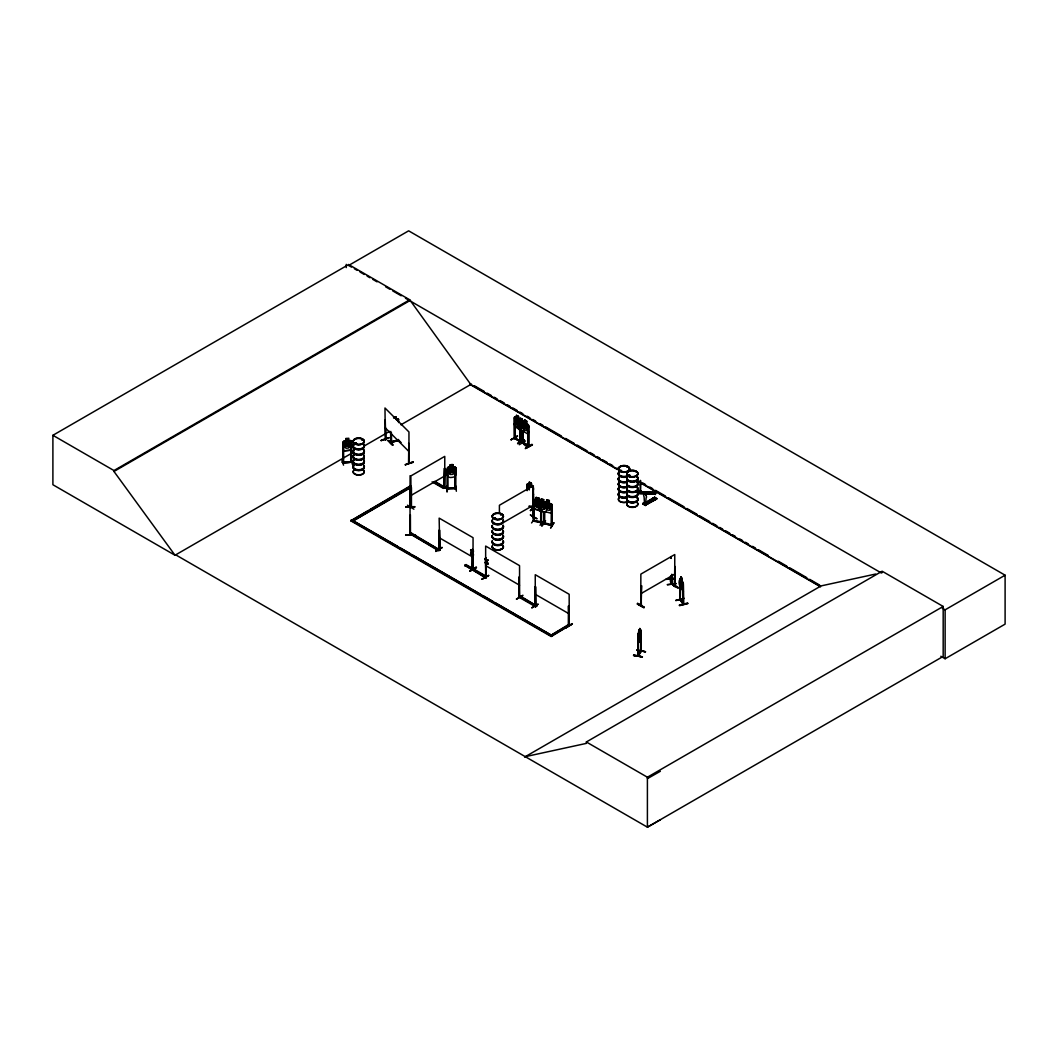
<?xml version="1.0" encoding="UTF-8"?>
<svg xmlns="http://www.w3.org/2000/svg" width="1058" height="1058" viewBox="0 0 1058 1058"><rect width="100%" height="100%" fill="white"/><g stroke="black" fill="none" stroke-linecap="round" stroke-linejoin="round"><path stroke-width="1.5" d="M640.46 480.967L640.407 492.578L640.593 483.4M639.521 491.348L639.521 490.991M640.712 483.876L640.46 480.398L640.315 481.205M639.878 491.057L639.191 493.425M670.574 579.215L671.605 583.447M670.746 579.625L670.653 575.896M640.315 485.238L640.368 484.22M645.697 504.071L646.081 497.895A1.997 1.151 60 0 0 645.79 495.157L645.764 493.173M639.164 493.636L655.405 494.046M655.55 493.187L639.389 492.261L639.468 491.6L655.55 493.213M655.312 494.602L655.391 493.941M655.537 493.213L655.629 492.38L653.989 492.287L653.685 494.007M640.5 639.495L640.817 636.612L640.593 639.521L638.172 643.264L640.593 639.521M680.545 599.383L680.188 599.436M682.992 603.959L683.296 603.126L682.992 604.025M639.389 492.248L639.177 493.319L655.378 494.231L655.629 492.38M644.983 503.158L644.097 503.383L644.348 502.484L644.573 504.64L644.084 496.744A1.997 1.151 60 0 1 644.375 494.351L645.076 492.168M644.243 503.502L644.97 503L644.018 502.775L644.018 504.203M633.676 655.444C660.126 659.822 615.756 652.469 642.285 656.846M670.613 579.215C667.757 586.555 688.665 591.977 671.737 583.791M671.129 579.599L670.957 575.883M639.204 492.34L640.844 492.433L640.817 493.412L641.122 490.846L639.376 490.595L639.429 492.565M640.288 492.565L640.487 491.428M641.095 491.653L641.122 490.846M649.797 492.036C648.607 496.44 651.305 490.555 648.157 491.944L647.853 493.663M652.892 492.393L651.252 492.129L650.948 493.848M652.892 492.221L652.588 493.941M681.537 583.09L682.278 581.9L682.066 588.261L680.426 584.082M682.952 591.726C685.624 592.216 675.639 585.391 680.281 578.448M410.438 507.099C409.988 509.057 410.081 504.957 410.385 507.073M410.041 533.655L411.298 532.967L439.943 550.12L438.7 550.834L410.438 534.052M410.464 534.819L410.385 514.77M354.972 443.606L355.462 442.852L355.356 443.58M356.572 443.487L355.567 442.773M362.127 440.009L362.061 439.334M361.77 439.771L362.074 439.811M493.993 518.446L494.668 517.891M494.02 518.235L495.448 517.957M495.21 518.539L495.237 517.825M500.672 514.677L501.545 514.611L500.619 514.77M621.668 470.493L620.305 471.101M620.596 470.453L620.914 470.307M620.358 471.008L621.324 470.876M627.804 467.305L627.09 467.041L627.751 467.213M630.198 475.769C629.96 473.931 627.103 476.629 630.052 475.796M635.422 471.683L635.62 471.59M651.635 500.646L650.657 500.222M638.371 655.272L637.881 655.973L640.95 650.419M638.529 654.928L638.159 655.563M640.579 651.622L640.923 631.6L641.267 651.305L638.265 656.066L638.225 635.951L638.225 655.524M637.921 656.013L637.868 634.932L640.593 629.827L640.989 651.675M684.09 598.484L675.85 600.23M653.487 497.882C659.081 500.712 651.04 497.802 654.651 497.379L643.013 504.111L655.074 497.617L643.7 504.521L643.185 503.158L645.142 504.97L646.306 503.608L646.464 504.56L644.467 502.96M407.449 505.208L413.89 509.202M637.379 603.986C657.587 615.161 624.326 595.654 644.084 607.094M637.657 603.774L644.058 607.424M643.753 607.689L637.352 604.039L637.709 603.444M639.019 630.251L639.905 628.505L638.358 634.126L638.371 655.986M391.394 432.656L391.619 442.614L390.971 442.125M644.825 503L644.732 502.775M388.908 437.946L381.131 440.564M523.353 431.862L524.054 423.517M524.199 429.945L524.12 423.478L518.526 419.444L517.865 419.92L518.513 429.138L523.406 431.968L524.12 429.892M532.769 496.215L533.417 494.179M532.716 496.268L533.444 494.39M527.863 433.939L528.63 432.061M528.696 432.021L527.916 434.044L523.049 431.201M388.035 440.644C396.843 451.303 391.526 439.996 388.035 440.657M343.004 448.552L343.903 450.867L350.727 450.205L351.706 447.653L351.706 441.186L350.687 440.432L343.916 441.093L343.004 442.099L343.043 463.126L342.885 443.328L343.731 443.434L342.885 443.328M451.462 470.003L449.121 468.046L450.959 470.704L449.042 473.68L451.581 471.207L454.12 473.429L452.176 470.665L454.067 467.901L451.528 469.845M648.554 492.367C647.271 494.02 650.934 492.539 648.713 492.473M547.436 506.16L545.862 502.986L547.965 505.737L549.406 503.899L550.292 504.084L548.56 506.438L550.398 509.639L548.018 506.822L546.536 508.792M545.571 512.257L546.55 510.035L546.55 503.568L545.584 502.484L539.21 501.003L538.443 501.717L539.183 510.71L545.611 512.204L539.223 510.657C538.244 507.933 536.882 502.643 539.21 501.003M551.046 513.104L552.078 510.974L551.112 513.196L544.738 511.622M435.764 551.363L442.072 547.66M517.468 436.28L510.882 439.837L517.177 436.174M519.253 444.744L525.509 440.948M488.571 575.605L481.959 579.202L488.624 575.301M531.883 607.927L538.152 604.25M341.946 460.402L343.546 465.163M519.253 420.343L518.618 419.748L517.507 421.309L515.788 418.108L517.097 421.613C514.347 423.068 516.714 425.726 517.547 422.393M446.899 491.692L446.635 486.111L446.939 491.666M447.309 491.626L446.608 486.111M438.964 549.049L439.731 549.168M438.858 549.697L439.811 549.922L439.149 530.005L438.964 549.763M514.77 437.946L514.968 438.7L515.127 425.488M514.241 438.316L520.655 441.94L520.589 428.847M523.075 421.494L522.401 422.089L523.075 421.494L528.696 425.554L528.696 446.595C524.358 447.494 521.422 439.771 523.009 443.355L523.168 431.77M472.172 568.239L473.138 568.45L472.199 568.411M473.019 569.098L473.058 537.689L439.149 518.116L439.784 549.882M485.873 577.271L486.072 578.025L486.217 558.28L485.424 558.082L486.006 577.985L486.217 558.28M486.31 577.152L485.582 576.782M518.671 596.183C520.457 597.029 518.01 595.085 519.399 597.267L518.975 577.205L518.737 597.043L535.546 606.75L536.79 606.036L519.981 595.72L518.737 596.434L535.903 606.036M534.978 606.26L535.917 606.512L535.255 586.608L535.044 606.379L535.917 606.512M568.715 625.423L568.582 605.85L569.006 625.913C567.63 625.728 569.733 624.445 568.305 625M534.951 518.46L531.552 522.956M541.696 525.747L545.531 520.681L542.053 525.773M539.725 501.756L538.906 501.347L537.464 503.185L535.189 500.527L536.935 503.608C533.126 505.724 536.565 507.853 537.517 504.269L539.011 506.954M410.676 507.232L411.218 506.24M443.91 487.368L444.611 486.958L443.395 487.764L433.502 482.051M444.849 487.13L443.395 488.373L432.087 481.853M533.087 516.899L533.523 517.362M674.343 585.788L675.044 586.092M343.572 462.068C364.719 461.235 334.738 462.32 343.784 462.333M350.925 461.645C354.668 461.751 340.306 464.872 343.771 462.108M384.98 439.467L385.734 439.797L385.244 419.801M385.654 439.057L384.9 438.726L385.443 439.916M385.667 439.758L385.337 438.686M409.261 463.272L408.943 462.24M385.35 439.903L384.98 407.991L408.957 431.968L408.943 462.954M409.221 462.624L409.208 463.285M639.019 631.057L639.614 630.092M638.291 633.61L638.913 630.105M640.579 629.92L639.878 631.044L639.812 628.492M636.863 650.286L645.499 651.741L637.022 649.982M638.265 654.955L640.884 651.186M641.069 650.934L640.619 650.961M534.264 499.363C531.513 500.328 539.765 499.111 540.612 500.87L541.537 502.008M534.092 501.651L533.351 501.466L534.092 501.651L534.184 521.237C529.132 520.271 545.505 523.67 540.81 522.586M538.72 507.787L536.181 507.179L534.806 504.93L534.806 500.434L536.128 499.799M540.083 501.69L538.72 500.566L538.853 498.04L536.089 497.445L536.181 499.958M533.351 506.531L534.264 509.057L540.572 510.498M538.813 500.5L538.853 498.04M540.638 510.591L534.237 509.07M543.865 502.629L546.589 502.405M546.629 499.945L549.353 500.593L546.629 499.945L546.682 502.51L545.32 502.986M533.417 487.751L533.391 521.118C532.319 519.742 535.718 520.84 533.377 520.139M534.184 521.237L534.211 501.479M549.314 503.053L552.051 504.56L551.998 525.575L552.078 504.507L544.777 502.061M551.363 505.605L552.117 505.79L551.363 505.605L551.152 525.323M540.651 522.268C546.841 522.044 521.568 518.777 541.577 522.282M540.043 525.284L543.799 520.576M542.04 525.813L545.412 521.012M543.971 512.006L543.825 523.644L552.144 525.31M543.931 522.678L552.078 524.834M544.804 522.916L544.685 523.789L544.725 512.191M551.152 524.821L551.998 524.808M553.863 522.665L550.887 527.955M550.544 527.836L553.916 523.009M356.348 443.712L356.321 443.024L355.501 443.844M494.403 518.327L495.289 518.473M627.394 467.107L627.09 466.882M620.53 485.834L620.305 486.495M628.888 475.254L629.761 475.968M650.815 500.923L650.406 500.222L651.159 500.791M543.825 502.061L545.095 503.251L545.095 507.747L543.733 509.348L541.193 508.726L539.831 506.478L539.831 501.981L541.193 501.505C538.403 496.572 547.819 501.214 541.154 499.151M545.544 502.537L546.417 503.634M447.005 488.307L447.997 488.254M447.005 489.021C460.375 489.127 457.506 487.024 447.058 488.505M472.754 551.073L470.572 553.704L472.252 552.699L473.243 555.225L471.894 552.911L473.587 551.139M470.572 553.704L473.098 550.861M485.106 558.809L486.429 561.084L488.082 560.092L486.68 561.613L488.082 563.98L487.024 561.401L485.08 562.658C488.399 561.203 483.268 555.82 486.151 561.335M471.061 553.982L471.894 552.911M485.556 562.935L486.746 561.653L488.082 563.98M473.243 551.35L472.185 552.66L473.243 555.225M485.08 562.658L486.495 561.124M683.627 604.303L680.241 599.621M649.453 492.843L648.435 493.028M343.004 442.099L343.956 441.173M350.767 442.561L351.613 442.667L350.767 442.561L350.727 462.32C352.367 459.939 350.291 462.716 351.534 462.306L351.613 441.226M448.103 467.239L447.177 468.205C446.635 475.227 446.502 479.406 454.993 476.669L455.998 474.235L455.985 467.702L454.953 466.909L448.103 467.239L450.113 467.2M408.547 463.087L408.811 443.368L409.221 463.338M411.509 507.033L410.649 507.285L411.218 487.381L410.874 507.404M444.744 487.897L444.77 456.368L410.874 475.941L411.007 507.404M532.663 517.521L533.589 516.529M640.897 604.806L641.492 604.488M674.224 586.277L674.779 585.947M675.044 586.158L674.766 566.427L674.515 586.436M397.768 439.89L397.834 440.591L398.469 439.678M447.098 489.008L447.997 488.968M447.098 469.435L447.931 469.58L447.098 469.435L447.031 489.193C448.208 487.738 453.882 488.399 455.76 487.817M495.528 518.473L494.827 518.698M543.957 502.682L544.804 502.008M679.844 599.661L680.268 578.342L683.349 583.394L683.349 604.435L679.871 599.714L683.243 603.324M527.889 483.678L527.135 484.207L527.135 490.661L527.228 484.154L532.743 486.482M388.365 440.498L392.902 445.034M518.42 426.149L516.463 425.038L515.418 422.512L515.418 418.016L516.463 417.646L515.034 416.839L514.294 417.355L514.36 438.382M646.464 503.714L645.142 505.327L656.952 498.887L655.074 497.617M644.758 505.129L645.42 505.499M656.211 498.463L654.651 497.207M515.034 416.839C521.263 420.899 517.217 417.302 519.465 420.33M514.545 418.624L515.127 418.955M518.486 416.482L516.397 415.278L516.463 417.817M514.294 423.808L514.942 426.572L519.941 429.35M524.504 419.907L526.606 421.097L524.504 419.907L523.459 427.181L524.504 429.707L526.461 430.818L527.519 429.495L526.461 421.19M411.218 487.381L410.649 487.712M443.91 488.082L444.545 468.139L444.307 488.148M524.437 422.354L524.57 420.026M526.527 423.557L526.606 421.097M527.955 424.284L528.696 425.554L528.63 446.569M528.048 426.665L528.855 426.863L528.048 426.665L528.061 446.317C532.002 444.836 514.162 439.546 528.537 445.828M517.521 435.975L511.212 439.665M514.968 438.184L514.585 437.483M442.561 486.495L448.275 489.351L441.887 485.701M520.457 441.186L520.047 440.908M520.166 440.895L514.479 438.157M524.014 440.022L517.613 443.725L523.975 439.678M517.64 443.342L523.935 439.625L524.279 440.234M531.962 444.281C511.675 456.712 546.113 437.179 525.707 448.354M439.083 548.837L439.533 550.094L439.731 530.336M527.744 489.206L527.968 485.807M499.402 513.421L499.402 505.261L533.298 485.688L532.954 517.613L533.073 488.73L533.655 500.474M533.655 489.06L532.848 488.849M435.817 551.456L442.138 547.356L435.817 551.046M533.496 508.078L530.296 506.465M534.568 508.501L530.455 510.578L534.25 507.959M530.455 510.578L534.29 508.29L530.494 510.234M471.656 552.382L470.612 549.856L472.278 551.919M470.612 549.856L471.471 549.935M472.476 549.247L472.172 568.953L472.476 549.247L472.9 569.323L472.609 568.106M537.001 518.764L530.283 514.942L536.671 518.592M485.622 559.1L486.429 561.084M473.058 568.437L472.291 568.305M487.593 559.814L488.082 560.092M476.523 567.604L469.858 571.108L476.219 567.062M469.858 571.108L476.259 567.405L469.95 571.108M486.402 561.864L487.566 563.676M488.584 575.578L481.985 579.162M535.282 605.414L535.573 606.631L535.837 586.926M516.701 599.238C521.197 595.522 528.392 592.731 516.344 599.053M535.255 605.467L535.903 605.824L535.189 605.427M568.371 625.622L568.582 605.85M572.299 623.612L565.964 627.698L572.325 623.651M641.426 585.669L640.791 605.612L640.857 574.11L674.766 554.537L674.713 586M674.462 586.463L674.978 566.546M640.857 604.779L641.135 605.731L641.651 585.788M175.787 554.881L175.099 555.291L52.9 484.736L52.9 435.301L348.664 264.54L409.724 299.784L470.784 384.477L619.181 470.149M348.664 264.54L348.664 265.452L408.639 230.829L1005.1 575.195L1005.1 624.127L945.125 658.75L940.84 656.264M52.9 435.301L113.96 470.546L409.724 299.784M660.351 819.791L647.403 827.171L175.707 554.842L175.006 555.238L113.96 471.458L409.724 300.697M175.006 555.238L353.888 451.964M363.873 446.198L389.529 431.386M400.929 424.8L471.471 384.08M517.865 419.92L518.579 429.098L523.406 431.968M522.044 419.061L523.075 422.869L523.075 427.366L522.044 428.688L520.086 427.564L519.055 425.038L519.954 417.857L522.11 419.021L521.964 421.507L523.353 422.314M551.244 635.131L568.199 624.736L569.429 625.45L551.244 636.559L350.793 520.827L410.702 485.635M350.793 520.827L367.774 511.027M370.631 509.374L409.261 487.077M410.504 487.169L353.266 520.827L410.504 487.791M410.874 495.514L444.77 475.941M528.273 489.365L528.273 484.868L529.317 484.67L529.384 482.21L531.394 483.294L532.306 487.196M533.444 487.91L532.677 486.521L533.351 487.791M410.054 533.682L438.7 550.226L439.943 549.512M503.634 522.388L533.298 505.261M464.793 565.289L466.036 564.575L486.085 576.147L484.855 576.861L464.793 565.289L484.855 577.47L486.085 576.755M464.793 565.898L466.036 564.575M645.79 495.157L644.811 492.142M643.185 503.158L644.507 502.576M649.347 500.275C655.021 502.828 646.888 500.699 650.511 499.601L652.627 501.003L650.511 499.601M651.543 499.006C657.216 501.558 649.083 499.429 652.72 498.331L654.836 499.733L652.72 498.331M643.29 504.282L654.651 497.379M644.719 505.089L656.542 498.649M644.917 505.102L656.78 498.437M645.142 505.327L656.78 498.596M535.546 606.141L536.79 605.427M552.66 634.324L568.199 625.344L569.429 626.058M350.793 520.219L551.244 635.951L569.429 625.45M640.857 593.683L674.766 574.11M524.609 757.078L821.074 585.907L875.693 574.031M525.297 756.668L586.357 743.39L586.357 741.975L882.121 571.214L943.181 606.459L943.181 656.41L647.403 827.171L647.403 777.22L943.181 606.459M882.121 572.629L881.433 573.039L405.465 298.237M942.294 608.178L945.125 609.818L1005.1 575.195M647.403 778.648L660.351 771.269M390.746 441.9L397.715 440.075L391.619 441.9M533.377 520.853L534.197 521.025M444.413 487.712L444.545 468.139M355.356 443.143L356.11 443.143M650.511 500.275L651.569 500.222L651.318 500.884M641.333 605.255L641.082 586.119M381.184 440.683L388.947 437.655L381.184 440.273M409.221 443.765L408.547 443.461M413.017 461.724L405.254 464.753L413.255 462.32M405.254 464.753L413.056 462.095M393.51 417.712L396.023 416.826L396.076 419.285M394.012 418.029L395.56 417.526L395.56 418.333M395.943 416.945L395.983 419.391L398.641 419.299L398.562 422.578M398.509 440.326L390.812 442.866L390.944 442.112M533.47 520.166L533.496 520.867M534.052 520.523L533.364 520.351M541.603 509.758L541.498 523.022L540.704 522.837L540.731 509.744M544.077 522.705L544.619 523.816M544.685 523.075L543.772 522.89M680.188 600.15L680.955 577.033L682.198 578.567L682.159 581.014M680.162 580.075L680.228 600.19L680.109 599.397M681.511 582.892L680.691 579.758L681.418 583.487L680.664 585.339L681.656 584.36L682.595 588.01L682.198 580.987M682.86 582.019L683.27 583.421M683.27 604.422L683.283 584.32L683.653 604.25M679.381 605.044L687.66 603.047M679.395 605.401L687.66 603.364M629.655 491.097L628.928 491.044M398.231 439.427L398.311 440.128M391.354 442.429L391.473 441.702M343.784 463.047L342.871 463.113M398.244 440.168L390.614 442.694L390.693 432.881M390.878 442.839L390.838 431.413M520.271 440.723L520.589 441.9M528.907 446.397L522.586 442.866L522.586 431.452M455.059 469.038L455.892 469.183L455.059 469.038L454.993 488.796L455.932 488.796M648.713 492.327L648.223 493.002M441.583 485.807L448.01 489.457L447.904 469.395M343.903 450.867L350.727 450.205M350.991 459.476L352.486 464.594M355.885 443.461L355.462 443.633M666.315 579.268L675.255 578.66M666.328 579.4L675.255 578.382L666.328 578.99M671.87 583.672L671.936 583.064M667.36 584.545L676.3 583.58L667.426 584.823M520.655 441.226L515.193 438.065M523.009 442.641L522.282 442.27M528.273 446.106L528.273 431.426M450.113 464.74C457.413 465.15 447.389 462.941 450.219 467.279L448.751 468.152L448.751 472.648L450.219 474.5L452.956 474.368L454.424 472.371L454.424 467.874L452.956 467.147L453.049 464.594M453.062 467.054L454.953 466.962M455.588 485.662L456.355 491.243M455.76 488.531L454.98 488.598L455.085 469.223M410.385 487.553L410.398 507.655M414.723 506.65L405.73 506.808L414.723 507.06M405.73 506.967L414.723 506.927M405.743 535.176C434.216 534.66 388.617 534.925 413.228 535.123M405.743 534.885L413.281 534.859M343.586 462.809L343.678 443.262M447.217 489.206L447.177 488.241M639.468 490.886L641.095 490.978M639.468 491.6L655.629 492.671M639.376 492.023L655.59 493.002M541.498 523.022L541.379 522.268M551.892 525.535L543.852 523.591M640.91 630.171L640.87 636.665M638.186 633.53L637.921 634.972M637.829 641.426L638.265 643.277M636.903 650.167L645.499 651.754M642.299 656.912L633.821 654.823M670.944 579.083L672.028 584.228L671.975 574.401M536.181 497.551L538.76 498.106M546.682 509.731L549.234 510.34L550.596 508.739L550.596 504.243L549.234 503.119L549.353 500.593M551.482 524.437L552.117 524.649M395.983 419.391L397.266 419.775M514.81 438.647L514.902 419.087M520.324 441.464L520.814 428.728M533.298 508.753L529.053 506.266M410.015 534.832L410.081 475.664M516.463 415.41L518.42 416.521M518.42 419.735L516.449 418.584L516.463 423.107M515.061 426.493L518.684 428.556M520.814 441.741L514.545 438.197L514.439 417.381M527.744 485.939L527.175 485.609L527.387 490.383M530.521 506.332L533.007 507.747M529.278 506.134L533.735 508.634L533.655 505.367M537.887 604.158L531.923 607.636M568.582 625.423L569.244 625.754L569.164 594.279L535.255 574.706L535.255 606.181M348.664 265.452L351.507 267.092M354.351 268.732L357.194 270.372M360.024 272.012L364.283 274.472M367.126 276.112L369.969 277.751M372.813 279.391L377.071 281.851M385.588 286.771L389.847 289.231M392.69 290.871L401.207 295.777M474.328 385.72L484.313 391.486M487.169 393.14L491.454 395.613M494.298 397.253L497.154 398.906M500.011 400.546L504.296 403.019M507.152 404.672L509.996 406.325M512.852 407.965L517.137 410.438M519.994 412.091L522.837 413.731M527.122 416.204L529.979 417.857M532.835 419.497L535.679 421.15M539.964 423.623L542.82 425.263M545.677 426.916L561.375 435.975M565.646 438.448L574.216 443.395M577.06 445.034L587.058 450.801M589.901 452.454L594.186 454.927M597.043 456.567L599.899 458.22M602.756 459.873L607.028 462.333M609.884 463.986L612.741 465.639M617.012 468.099L619.869 469.752M642.709 482.937L645.552 484.577M649.837 487.05L652.693 488.703M655.55 490.343L665.535 496.109M668.391 497.763L684.09 506.822M686.933 508.475L696.931 514.241M699.774 515.881L709.773 521.66M712.616 523.3L716.901 525.773M719.757 527.426L722.614 529.066M725.471 530.719L729.742 533.192M732.599 534.832L735.455 536.485M739.727 538.958L742.584 540.598M745.44 542.251L748.297 543.891M752.582 546.364L755.425 548.018M758.282 549.657L768.267 555.437M778.265 561.203L786.821 566.136M789.678 567.789L806.804 577.668M809.648 579.321L819.646 585.087M637.723 480.861L820.373 586.317M469.845 384.345L617.303 469.474M637.339 481.046L820.585 586.846M518.565 419.537L520.02 420.383M643.185 504.005L645.473 505.512M531.394 483.294L529.238 482.131L529.317 489.96M529.317 485.463L531.261 486.587M434.732 481.337L444.625 487.05M434.732 481.945L444.625 487.659M439.149 537.689L473.058 557.262M485.648 565.633L519.544 585.206M535.255 594.279L569.164 613.852M412.66 534.369L439.943 550.12M467.371 565.951L484.749 575.988M524.173 598.749L536.79 606.036M353.451 520.933L397.517 546.378M400.36 548.018L410.319 553.77M413.162 555.41L479.975 593.988M482.818 595.628L492.777 601.38M495.62 603.02L552.474 635.845L352.023 520.113M586.357 741.975L647.403 777.22M397.649 418.783L398.562 419.365M543.772 523.604L543.852 512.178M522.361 443.024L522.361 431.571M384.98 427.564L408.957 451.541M398.562 440.102L400.837 442.389M398.509 440.221L400.718 442.482M680.955 577.033L682.159 578.607L682.066 581.027M681.193 577.827L681.881 579.572L681.193 578.62M683.944 598.325L675.85 600.64M538.059 503.886L539.223 505.909M540.731 522.797L540.85 511.212M679.553 605.665L687.832 603.642M638.358 638.622L638.86 639.746L640.288 635.527L639.786 628.624M472.529 552.448L473.587 555.027M470.955 549.644L472 552.17L471.127 550.147M447.269 474.592L448.156 476.933M533.391 506.478L534.197 509.123M345.9 440.895L345.9 438.488L348.823 438.263L348.717 440.763L350.172 441.424L350.172 445.921L348.717 447.984L346.006 448.248L344.551 446.463L344.551 441.966L346.006 441.027L345.992 438.567M671.327 558.293L670.904 556.587L671.169 558.426M531.275 486.614L531.328 483.334M410.081 534.819L411.298 532.967M945.125 609.818L945.125 658.75M681.048 577.007L681.087 579.546M678.138 587.851L671.79 584.069L671.883 575.565M671.658 574.428L671.671 584.267M670.97 557.407L670.97 558.214M646.306 503.608L646.306 504.296L643.925 502.828L643.925 504.256M543.825 499.654L543.693 502.166M536.208 497.498L536.208 499.905M533.973 520.536L533.973 521.25M533.073 488.73L532.954 517.613M522.943 431.902L522.811 443.328M520.232 428.397L520.007 441.649L520.007 428.516M518.975 577.205L518.777 596.963L519.623 597.109L519.544 565.633L485.648 546.06L485.648 577.536M518.565 416.442L518.42 418.928M455.892 467.742L455.8 488.809M411.443 487.5L411.443 507.152M385.654 428.054L385.707 439.824M346.27 264.355L346.27 267.595M113.96 470.546L113.96 471.458M363.621 450.06A5.687 3.28 0 0 1 358.702 454.98A5.687 3.28 0 0 1 353.782 450.06M363.555 450.391A5.607 3.24 0 0 1 358.702 455.257A5.607 3.24 0 0 1 353.848 450.391M363.542 454.623A5.581 3.227 0 0 1 358.702 459.463A5.581 3.227 0 0 1 353.861 454.623M363.555 454.927A5.607 3.24 0 0 1 358.702 459.78A5.607 3.24 0 0 1 353.848 454.927M363.621 444.664A5.687 3.28 0 0 1 358.702 449.584A5.687 3.28 0 0 1 353.782 444.664M363.555 449.491A5.607 3.24 0 0 1 358.702 454.345A5.607 3.24 0 0 1 353.848 449.491M363.542 444.995A5.594 3.227 0 0 1 358.702 449.848A5.594 3.227 0 0 1 353.861 444.995M363.621 449.782A5.687 3.28 0 0 1 358.702 454.702A5.687 3.28 0 0 1 353.782 449.782M363.621 444.386A5.687 3.28 0 0 1 358.702 449.306A5.687 3.28 0 0 1 353.782 444.386M363.555 444.096A5.607 3.24 0 0 1 358.702 448.949A5.607 3.24 0 0 1 353.848 444.096M363.621 465.454A5.687 3.28 0 0 1 358.702 470.374A5.687 3.28 0 0 1 353.782 465.454M363.555 465.784A5.607 3.24 0 0 1 358.702 470.651A5.607 3.24 0 0 1 353.848 465.784M363.529 470.016A5.568 3.214 0 0 1 358.702 474.844A5.568 3.214 0 0 1 353.875 470.016M363.529 455.429A5.568 3.214 0 0 1 358.702 460.256A5.568 3.214 0 0 1 353.875 455.429M363.555 470.307A5.607 3.24 0 0 1 358.702 475.174A5.607 3.24 0 0 1 353.848 470.307M363.568 455.138A5.621 3.24 0 0 1 358.702 460.005A5.621 3.24 0 0 1 353.835 455.138M363.621 460.058A5.687 3.28 0 0 1 358.702 464.978A5.687 3.28 0 0 1 353.782 460.058M363.555 464.885A5.607 3.24 0 0 1 358.702 469.739A5.607 3.24 0 0 1 353.848 464.885M363.555 460.389A5.607 3.24 0 0 1 358.702 465.242A5.607 3.24 0 0 1 353.848 460.389M363.621 465.176A5.687 3.28 0 0 1 358.702 470.096A5.687 3.28 0 0 1 353.782 465.176M363.621 459.78A5.687 3.28 0 0 1 358.702 464.7A5.687 3.28 0 0 1 353.782 459.78M363.555 459.489A5.607 3.24 0 0 1 358.702 464.343A5.607 3.24 0 0 1 353.848 459.489M637.167 486.918A5.581 3.227 0 0 1 633.054 491.732A5.581 3.227 0 0 1 626.931 487.698M628.359 475.941A5.621 3.24 0 0 0 637.749 474.487A5.621 3.24 0 0 0 630.872 470.519A5.621 3.24 0 0 0 628.359 475.941A5.687 3.28 0 0 1 629.484 475.465M637.247 476.946A5.687 3.28 0 0 1 633.068 481.84A5.687 3.28 0 0 1 626.839 477.74M628.307 476.272A5.687 3.28 0 0 1 629.484 475.743M637.181 477.29A5.607 3.24 0 0 1 633.054 482.117A5.607 3.24 0 0 1 626.905 478.071M628.359 476.616A5.607 3.24 0 0 1 629.523 476.1M637.247 476.669A5.687 3.28 0 0 1 633.068 481.562A5.687 3.28 0 0 1 626.839 477.462M637.167 476.378A5.594 3.227 0 0 1 633.054 481.205A5.594 3.227 0 0 1 626.918 477.158M627.473 476.378A5.594 3.227 0 0 1 629.523 475.201M637.181 482.686A5.607 3.24 0 0 1 633.054 487.513A5.607 3.24 0 0 1 626.905 483.466M637.247 482.342A5.687 3.28 0 0 1 633.068 487.249A5.687 3.28 0 0 1 626.839 483.136M637.247 482.064A5.687 3.28 0 0 1 633.068 486.971A5.687 3.28 0 0 1 626.839 482.858M637.181 481.774A5.607 3.24 0 0 1 633.054 486.614A5.607 3.24 0 0 1 626.905 482.554M637.181 487.209A5.607 3.24 0 0 1 633.054 492.036A5.607 3.24 0 0 1 626.905 487.989M637.167 487.725A5.581 3.227 0 0 1 633.054 492.525A5.581 3.227 0 0 1 626.931 488.492M637.154 502.312A5.568 3.214 0 0 1 633.054 507.099A5.568 3.214 0 0 1 626.944 503.079M637.194 487.421A5.621 3.24 0 0 1 633.054 492.261A5.621 3.24 0 0 1 626.905 488.201M637.181 492.684A5.607 3.24 0 0 1 633.054 497.511A5.607 3.24 0 0 1 626.905 493.464M637.167 491.772A5.594 3.227 0 0 1 633.054 496.599A5.594 3.227 0 0 1 626.918 492.552M637.181 498.08A5.607 3.24 0 0 1 633.054 502.907A5.607 3.24 0 0 1 626.905 498.86M637.247 497.736A5.687 3.28 0 0 1 633.068 502.643A5.687 3.28 0 0 1 626.839 498.53M637.247 497.458A5.687 3.28 0 0 1 633.068 502.365A5.687 3.28 0 0 1 626.839 498.252M637.181 497.167A5.607 3.24 0 0 1 633.054 502.008A5.607 3.24 0 0 1 626.905 497.948M637.247 492.34A5.687 3.28 0 0 1 633.068 497.234A5.687 3.28 0 0 1 626.839 493.134M637.247 492.063A5.687 3.28 0 0 1 633.068 496.956A5.687 3.28 0 0 1 626.839 492.856M637.181 502.603A5.607 3.24 0 0 1 633.054 507.43A5.607 3.24 0 0 1 626.905 503.383M626.865 482.038A5.687 3.28 0 0 1 620.001 481.522A5.687 3.28 0 0 1 619.102 477.555M626.825 482.316A5.594 3.227 0 0 1 620.067 481.8A5.594 3.227 0 0 1 619.181 477.899M626.839 486.654A5.621 3.24 0 0 1 620.054 486.138A5.621 3.24 0 0 1 619.168 482.223M626.839 486.892A5.621 3.24 0 0 1 620.054 486.376A5.621 3.24 0 0 1 619.168 482.461M626.865 476.642A5.687 3.28 0 0 1 620.001 476.113A5.687 3.28 0 0 1 619.102 472.159M626.825 481.416A5.607 3.24 0 0 1 620.067 480.901A5.607 3.24 0 0 1 619.168 476.986M626.825 476.92A5.607 3.24 0 0 1 620.067 476.404A5.607 3.24 0 0 1 619.168 472.49M626.865 481.76A5.687 3.28 0 0 1 620.001 481.245A5.687 3.28 0 0 1 619.102 477.277M626.865 476.364A5.687 3.28 0 0 1 620.001 475.836A5.687 3.28 0 0 1 619.102 471.881M626.825 476.007A5.594 3.227 0 0 1 620.067 475.492A5.594 3.227 0 0 1 619.181 471.59M626.865 497.432A5.687 3.28 0 0 1 620.001 496.916A5.687 3.28 0 0 1 619.102 492.949M626.825 497.71A5.594 3.227 0 0 1 620.067 497.194A5.594 3.227 0 0 1 619.181 493.293M626.812 487.315A5.568 3.214 0 0 1 620.081 486.812A5.568 3.214 0 0 1 619.194 482.924M626.839 487.064A5.621 3.24 0 0 1 620.054 486.548A5.621 3.24 0 0 1 619.168 482.633M626.865 492.036A5.687 3.28 0 0 1 620.001 491.507A5.687 3.28 0 0 1 619.102 487.553M626.825 496.797A5.594 3.227 0 0 1 620.067 496.281A5.594 3.227 0 0 1 619.181 492.38M626.825 492.301A5.594 3.227 0 0 1 620.067 491.785A5.594 3.227 0 0 1 619.181 487.883M626.865 497.154A5.687 3.28 0 0 1 620.001 496.638A5.687 3.28 0 0 1 619.102 492.671M626.865 491.758A5.687 3.28 0 0 1 620.001 491.229A5.687 3.28 0 0 1 619.102 487.275M626.825 491.401A5.594 3.227 0 0 1 620.067 490.886A5.594 3.227 0 0 1 619.181 486.984M503.211 530.349A5.594 3.227 0 0 1 497.802 534.422A5.594 3.227 0 0 1 492.393 530.349M503.211 520.734A5.607 3.24 0 0 1 497.802 524.808A5.607 3.24 0 0 1 492.38 520.734M503.211 519.835A5.594 3.227 0 0 1 497.802 523.895A5.594 3.227 0 0 1 492.393 519.835M503.211 526.13A5.607 3.24 0 0 1 497.802 530.217A5.607 3.24 0 0 1 492.38 526.13M503.291 525.813A5.687 3.28 0 0 1 497.802 529.939A5.687 3.28 0 0 1 492.314 525.813M503.291 525.535A5.687 3.28 0 0 1 497.802 529.661A5.687 3.28 0 0 1 492.314 525.535M503.211 525.231A5.607 3.24 0 0 1 497.802 529.304A5.607 3.24 0 0 1 492.38 525.231M503.291 520.404A5.687 3.28 0 0 1 497.802 524.543A5.687 3.28 0 0 1 492.314 520.404M503.291 520.126A5.687 3.28 0 0 1 497.802 524.265A5.687 3.28 0 0 1 492.314 520.126M503.211 530.64A5.607 3.24 0 0 1 497.802 534.713A5.607 3.24 0 0 1 492.38 530.64M503.198 531.169A5.581 3.227 0 0 1 497.802 535.229A5.581 3.227 0 0 1 492.406 531.169M503.211 545.743A5.594 3.227 0 0 1 497.802 549.816A5.594 3.227 0 0 1 492.393 545.743M503.224 530.891A5.621 3.24 0 0 1 497.802 534.964A5.621 3.24 0 0 1 492.38 530.891M503.211 536.128A5.607 3.24 0 0 1 497.802 540.202A5.607 3.24 0 0 1 492.38 536.128M503.211 535.229A5.607 3.24 0 0 1 497.802 539.302A5.607 3.24 0 0 1 492.38 535.229M503.211 541.524A5.607 3.24 0 0 1 497.802 545.611A5.607 3.24 0 0 1 492.38 541.524M503.291 541.207A5.687 3.28 0 0 1 497.802 545.333A5.687 3.28 0 0 1 492.314 541.207M503.291 540.929A5.687 3.28 0 0 1 497.802 545.055A5.687 3.28 0 0 1 492.314 540.929M503.211 540.625A5.607 3.24 0 0 1 497.802 544.698A5.607 3.24 0 0 1 492.38 540.625M503.291 535.798A5.687 3.28 0 0 1 497.802 539.937A5.687 3.28 0 0 1 492.314 535.798M503.291 535.52A5.687 3.28 0 0 1 497.802 539.659A5.687 3.28 0 0 1 492.314 535.52M503.224 546.047A5.621 3.24 0 0 1 497.802 550.134A5.621 3.24 0 0 1 492.38 546.047M503.224 545.862A5.621 3.24 0 0 1 497.802 549.948A5.621 3.24 0 0 1 492.38 545.862M638.609 633.94L638.582 639.614L639.442 635.884L640.302 636.837L640.275 631.256L639.455 634.787L638.609 633.94M522.797 428.345L520.972 425.038C520.047 428.239 517.772 425.739 520.536 424.258L519.227 420.753L520.946 423.941C521.713 420.767 524.186 423.478 521.396 424.774L522.797 428.345M527.413 430.355L525.588 427.062C524.755 430.394 522.401 427.736 525.138 426.281L523.829 422.777L525.548 425.964C526.315 422.777 528.815 425.488 526.011 426.784L527.413 430.355M349.894 446.899L348.955 447.058L347.355 444.902L344.829 447.481L346.733 444.426L344.908 441.847L347.302 443.831L349.775 441.371L347.937 444.32L349.894 446.899M544.791 508.779L542.423 505.962C541.273 509.467 538.35 507.47 541.841 505.288L540.149 502.127L542.384 504.878C543.323 501.479 546.642 503.582 542.966 505.579L544.791 508.779M639.786 631.838L638.86 633.332L638.86 637.829L639.786 636.321L639.786 631.838M533.298 497.577L533.298 497.577M572.325 623.929L565.964 627.698L572.338 623.969M398.35 420.595L397.649 420.82L398.35 420.595M348.241 438.805L346.495 438.977L346.495 439.771L348.241 439.612L348.241 438.805M348.717 441.57L346.006 441.834L346.006 446.331L348.717 446.066L348.717 441.57M452.467 465.163L450.708 465.242L450.708 466.049L452.467 465.956L452.467 465.163M452.956 467.94L450.219 468.086L450.219 472.582L452.956 472.437L452.956 467.94M538.271 498.45L536.631 498.067L536.631 498.86L538.271 499.257L538.271 498.45M548.771 501.003L547.131 500.619L547.131 501.413L548.771 501.809L548.771 501.003M538.72 501.373L536.089 500.738L536.181 505.261L538.72 505.856L538.72 501.373M549.234 503.925L546.682 503.317L546.682 507.814L549.234 508.409L549.234 503.925M543.283 499.998L541.643 499.614L541.643 500.408L543.283 500.804L543.283 499.998M543.733 502.92L541.193 502.312L541.193 506.808L543.733 507.417L543.733 502.92M518.076 416.72L516.807 416.006L518.076 417.526L518.076 416.72M526.117 421.388L524.861 420.674L526.117 422.195L526.117 421.388M526.461 424.39L524.504 423.279L524.504 427.776L526.461 428.887L526.461 424.39M521.687 419.259L520.443 418.532L521.687 420.066L521.687 419.259M522.044 422.274L520.086 421.15L520.086 425.633L522.044 426.758L522.044 422.274M530.918 483.585L529.661 482.858L530.918 484.379L530.918 483.585M682.066 581.834L680.995 580.366L680.995 584.862L682.066 586.33L682.066 581.834M355.911 443.976A5.581 3.227 0 0 0 364.283 441.186A5.581 3.227 0 0 0 355.911 438.396A5.581 3.227 0 0 0 355.911 443.976M355.911 444.426A5.568 3.214 0 0 0 364.269 441.636A5.568 3.214 0 0 0 355.911 438.858A5.568 3.214 0 0 0 355.911 444.426M355.898 444.175A5.621 3.24 0 0 0 364.322 441.358A5.621 3.24 0 0 0 355.898 438.554A5.621 3.24 0 0 0 355.898 444.175M629.536 476.259A5.581 3.227 0 0 0 637.908 473.468A5.581 3.227 0 0 0 629.536 470.678A5.581 3.227 0 0 0 629.536 476.259M629.536 476.735A5.581 3.227 0 0 0 637.908 473.944A5.581 3.227 0 0 0 629.536 471.141A5.581 3.227 0 0 0 629.536 476.735M621.231 471.471A5.594 3.227 0 0 0 629.629 468.668A5.594 3.227 0 0 0 621.231 465.877A5.594 3.227 0 0 0 621.231 471.471M621.231 471.934A5.594 3.227 0 0 0 629.629 469.144A5.594 3.227 0 0 0 621.231 466.34A5.594 3.227 0 0 0 621.231 471.934M620.054 471.154A5.621 3.24 0 0 0 629.457 469.699A5.621 3.24 0 0 0 622.567 465.732A5.621 3.24 0 0 0 620.054 471.154M620.054 501.532A5.621 3.24 0 0 0 626.839 502.047A5.621 3.24 0 0 1 620.054 501.545A5.621 3.24 0 0 1 619.168 497.63A5.621 3.24 0 0 0 620.054 501.532M494.999 518.962A5.621 3.24 0 0 0 503.423 516.159A5.621 3.24 0 0 0 494.999 513.342A5.621 3.24 0 0 0 494.999 518.962M495.012 519.399A5.581 3.227 0 0 0 503.383 516.608A5.581 3.227 0 0 0 495.012 513.818A5.581 3.227 0 0 0 495.012 519.399M494.999 519.134A5.621 3.24 0 0 0 503.423 516.33A5.621 3.24 0 0 0 494.999 513.527A5.621 3.24 0 0 0 494.999 519.134"/></g></svg>
